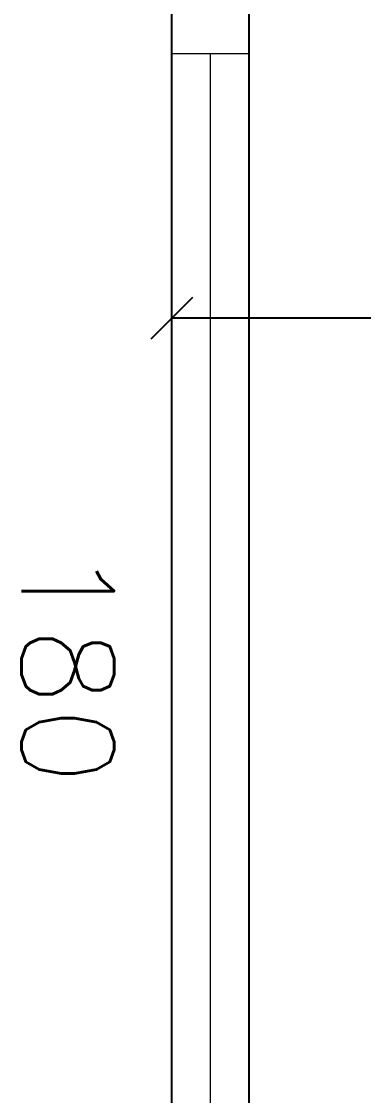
# Model space of a CAD drawing. Header units: inches. Extents: x -7543 to -822, y 102837 to 190349.
# Drawn here: x -831.62177 to -831.61291, y 102836.97443 to 102837.00227 of the extents above; entities that cross this region are included whole.
import ezdxf

# ---------------------------------------------------------------- set-up
doc = ezdxf.new("R2010")
doc.units = ezdxf.units.IN
doc.header["$MEASUREMENT"] = 0
doc.linetypes.add('DASHDOTX2', pattern=[2, 1, -0.5, 0, -0.5])
doc.layers.get('0').update_dxf_attribs({"lineweight": 25})
doc.layers.get('Defpoints').update_dxf_attribs({"lineweight": 25})
doc.layers.add('AKS', color=1, linetype='Continuous', lineweight=25)
doc.layers.add('ICOL', color=55, linetype='Continuous', lineweight=25)
doc.layers.add('PENCERE', color=7, linetype='Continuous', lineweight=18, true_color=0xffb360)
doc.styles.add('TXTX', font='TXTX')

# ---------------------------------------------------------------- blocks, each defined once
blk = doc.blocks.new('_Oblique')
at = {"color": 0, "linetype": 'ByBlock', "lineweight": -2}
blk.add_line((-0.5, -0.5), (0.5, 0.5), dxfattribs=at)

msp = doc.modelspace()

# ---------------------------------------------------------------- linework, layer by layer
at = {"layer": 'AKS', "linetype": 'DASHDOTX2', "ltscale": 10}
msp.add_line((-831.615877, 102837.241781), (-831.615877, 102836.729325), dxfattribs=at)
at = {"layer": 'Defpoints', "color": 4}
msp.add_line((-831.617877, 102837.004431), (-831.617877, 102836.966431), dxfattribs=at)
at = {"layer": 'ICOL', "color": 53}
msp.add_line((-831.617877, 102836.999479), (-831.617877, 102836.993741), dxfattribs=at)
at = {"layer": 'ICOL'}
msp.add_line((-831.580877, 102836.994581), (-831.617877, 102836.994581), dxfattribs=at)
at = {"layer": 'PENCERE'}
for p, q in [((-831.617877, 102837.003431), (-831.617877, 102836.967431)), ((-831.615877, 102837.003431), (-831.615877, 102836.967431)), ((-831.615877, 102837.001431), (-831.617877, 102837.001431)), ((-831.616877, 102837.001431), (-831.616877, 102836.969431))]:
    msp.add_line(p, q, dxfattribs=at)

# ---------------------------------------------------------------- block references
at = {"layer": 'ICOL', "xscale": 0.001080000000001746, "yscale": 0.001080000000001746, "zscale": 0.001080000000001746, "rotation": 180}
msp.add_blockref('_Oblique', (-831.617877, 102836.994581), dxfattribs=at)

# ---------------------------------------------------------------- texts
at = {"layer": 'PENCERE', "style": 'TXTX'}
msp.add_text('180', height=0.0024, rotation=270, dxfattribs=at).set_placement((-831.621768, 102836.988638))

doc.saveas('drawing.dxf')
